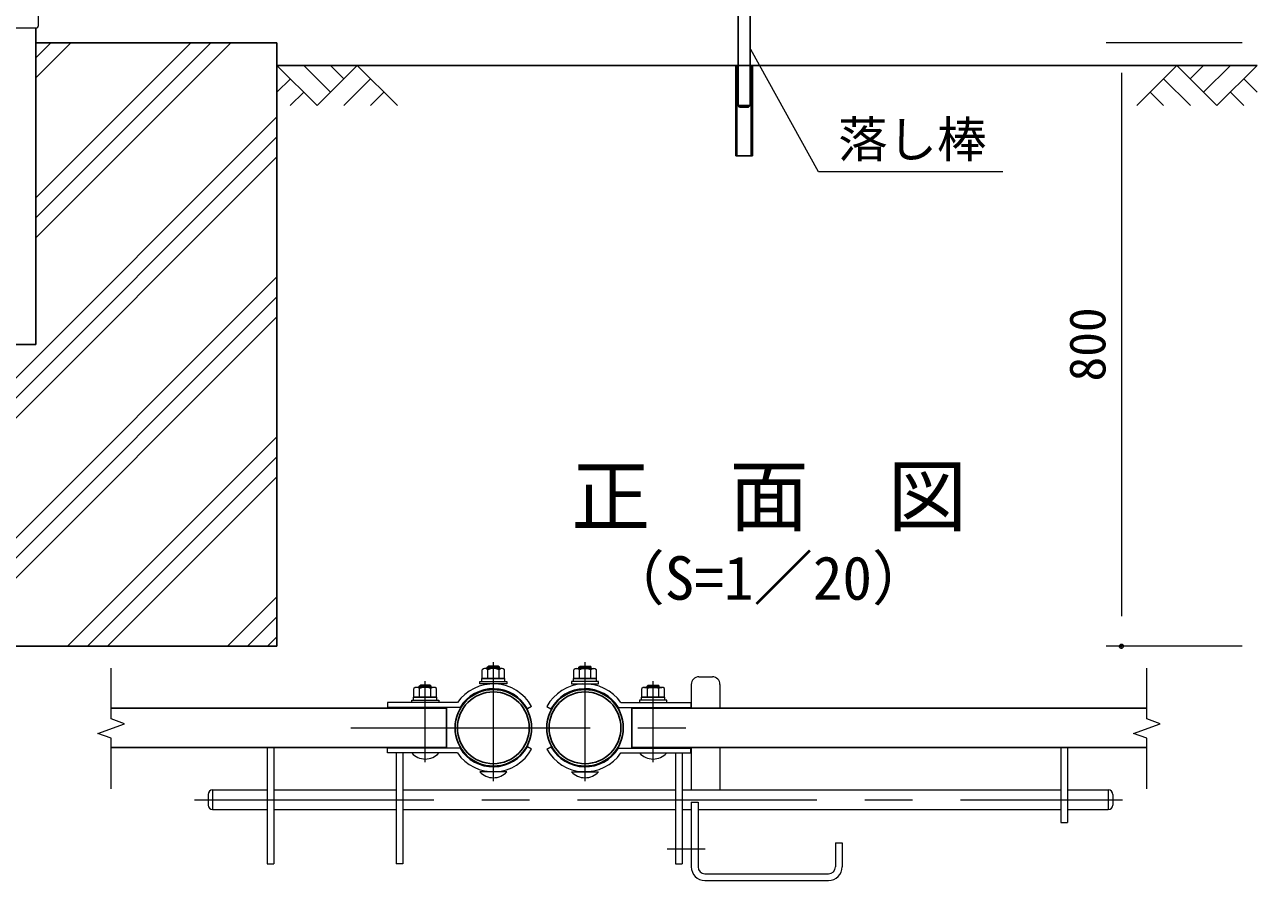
# Model space of a CAD drawing. Units: millimetres, scale not verified. Extents: x -4200 to 4200, y -2970 to 2970.
# Drawn here: x -492 to 1133, y -1927 to -792 of the extents above; entities that cross this region are included whole.
import ezdxf
from ezdxf.enums import TextEntityAlignment as Align

# ---------------------------------------------------------------- set-up
doc = ezdxf.new("R2010")
doc.units = ezdxf.units.MM
doc.header["$LTSCALE"] = 10
doc.header["$PDMODE"] = 32
doc.header["$PDSIZE"] = 5
doc.linetypes.add('USER1', pattern=[50.8, 31.75, -6.35, 6.35, -6.35])
for name, color, linetype, lineweight in [('0-0_D-TTL-TXT', 7, 'Continuous', 25), ('0-1_D-STR-DIM', 7, 'Continuous', 13), ('0-2_D-BMK', 2, 'USER1', 13), ('0-3_D-STR4', 7, 'Continuous', 25), ('0-4_D-STR3', 3, 'Continuous', 13), ('0-5_D-STR1', 1, 'Continuous', 25), ('0-7_Defpoints', 8, 'Continuous', 25), ('0-9_D-DCR-HCH', 7, 'Continuous', 13), ('0-A_D-BGD', 7, 'Continuous', 25), ('0-B_D-STR-TXT', 7, 'Continuous', 13)]:
    doc.layers.add(name, color=color, linetype=linetype, lineweight=lineweight)
doc.styles.add('ＭＳ ゴシック', font='')
doc.styles.get('ＭＳ ゴシック').set_extended_font_data('MS Gothic')

msp = doc.modelspace()

# ---------------------------------------------------------------- linework, layer by layer
at = {"layer": '0-1_D-STR-DIM'}
for p, q in [((1123.31, -816.54), (943.31, -816.54)), ((963.31, -856.54), (963.31, -1576.54)), ((1123.31, -1616.54), (943.31, -1616.54)), ((-376.69, -1712.71), (-376.69, -1645.54)), ((997.02, -1712.71), (997.02, -1645.54)), ((-394.31, -1731.95), (-359.07, -1719.13)), ((-359.07, -1719.13), (-376.69, -1712.71)), ((979.4, -1731.95), (1014.64, -1719.13)), ((1014.64, -1719.13), (997.02, -1712.71)), ((-376.69, -1738.37), (-394.31, -1731.95)), ((-376.69, -1805.54), (-376.69, -1738.37)), ((997.02, -1738.37), (979.4, -1731.95)), ((997.02, -1805.54), (997.02, -1738.37))]:
    msp.add_line(p, q, dxfattribs=at)
at = {"layer": '0-2_D-BMK'}
for p, q in [((130.3, -1795.08), (130.3, -1637.71)), ((251.9, -1795.08), (251.9, -1637.71)), ((40, -1770.28), (40, -1662.91)), ((342.2, -1770.28), (342.2, -1662.91)), ((-58.9, -1724.54), (441.1, -1724.54)), ((-266.15, -1819.94), (964.99, -1819.94)), ((361.05, -1884.94), (411.33, -1884.94))]:
    msp.add_line(p, q, dxfattribs=at)
at = {"layer": '0-3_D-STR4'}
for p, q in [((-476.44, -816.54), (-156.69, -816.54)), ((-156.69, -816.54), (-156.69, -1616.54)), ((-856.69, -1616.54), (-156.69, -1616.54))]:
    msp.add_line(p, q, dxfattribs=at)
at = {"layer": '0-4_D-STR3', "lineweight": 25}
for p, q in [((454.91, -713.04), (454.91, -899.84)), ((470.91, -713.04), (470.91, -899.84)), ((454.91, -899.84), (456.91, -901.84)), ((454.91, -899.84), (470.91, -899.84)), ((456.91, -901.84), (468.91, -901.84))]:
    msp.add_line(p, q, dxfattribs=at)
at = {"layer": '0-4_D-STR3'}
for p, q in [((-473.36, -768.54), (-473.36, -794.54)), ((-579.69, -796.54), (-475.36, -796.54)), ((115.3, -1659.14), (115.3, -1647.54)), ((141.86, -1646.14), (118.77, -1646.14)), ((122.3, -1646.14), (122.3, -1644.34)), ((122.8, -1659.14), (122.8, -1647.54)), ((136.7, -1642.74), (123.9, -1642.74)), ((123.9, -1646.14), (123.9, -1642.74)), ((136.7, -1646.14), (136.7, -1642.74)), ((138.3, -1644.34), (136.7, -1642.74)), ((137.8, -1659.14), (137.8, -1647.54)), ((138.3, -1646.14), (138.3, -1644.34)), ((145.3, -1659.14), (145.3, -1647.54)), ((236.9, -1659.14), (236.9, -1647.54)), ((240.35, -1646.14), (263.44, -1646.14)), ((243.9, -1644.34), (245.5, -1642.74)), ((243.9, -1646.14), (243.9, -1644.34)), ((244.4, -1659.14), (244.4, -1647.54)), ((245.5, -1642.74), (258.3, -1642.74)), ((245.5, -1646.14), (245.5, -1642.74)), ((258.3, -1646.14), (258.3, -1642.74)), ((259.4, -1659.14), (259.4, -1647.54)), ((259.9, -1646.14), (259.9, -1644.34)), ((266.9, -1659.14), (266.9, -1647.54)), ((402.9, -1656.94), (420.9, -1656.94)), ((25, -1683.94), (25, -1672.34)), ((51.56, -1670.94), (28.47, -1670.94)), ((32, -1670.94), (32, -1669.54)), ((32.5, -1683.94), (32.5, -1672.34)), ((46.4, -1667.94), (33.6, -1667.94)), ((33.6, -1670.94), (33.6, -1667.94)), ((46.4, -1670.94), (46.4, -1667.94)), ((48, -1669.54), (46.4, -1667.94)), ((47.5, -1683.94), (47.5, -1672.34)), ((48, -1670.94), (48, -1669.54)), ((55, -1683.94), (55, -1672.34)), ((114.9, -1659.14), (145.7, -1659.14)), ((114.9, -1663.14), (114.9, -1659.14)), ((114.9, -1663.14), (145.7, -1663.14)), ((145.3, -1659.14), (115.3, -1659.14)), ((145.7, -1663.14), (145.7, -1659.14)), ((267.3, -1659.14), (236.5, -1659.14)), ((236.5, -1663.14), (236.5, -1659.14)), ((267.3, -1663.14), (236.5, -1663.14)), ((236.9, -1659.14), (266.9, -1659.14)), ((267.3, -1663.14), (267.3, -1659.14)), ((327.2, -1683.94), (327.2, -1672.34)), ((330.65, -1670.94), (353.74, -1670.94)), ((334.2, -1669.54), (335.8, -1667.94)), ((334.2, -1670.94), (334.2, -1669.54)), ((334.7, -1683.94), (334.7, -1672.34)), ((335.8, -1667.94), (348.6, -1667.94)), ((335.8, -1670.94), (335.8, -1667.94)), ((348.6, -1670.94), (348.6, -1667.94)), ((349.7, -1683.94), (349.7, -1672.34)), ((350.2, -1670.94), (350.2, -1669.54)), ((357.2, -1683.94), (357.2, -1672.34)), ((392.9, -1666.94), (392.9, -1698.54)), ((430.9, -1666.94), (430.9, -1698.54)), ((24.6, -1683.94), (55.4, -1683.94)), ((24.6, -1687.94), (24.6, -1683.94)), ((24.6, -1687.94), (55.4, -1687.94)), ((55, -1683.94), (25, -1683.94)), ((55.4, -1687.94), (55.4, -1683.94)), ((357.6, -1683.94), (326.8, -1683.94)), ((326.8, -1687.94), (326.8, -1683.94)), ((357.6, -1687.94), (326.8, -1687.94)), ((327.2, -1683.94), (357.2, -1683.94)), ((357.6, -1687.94), (357.6, -1683.94)), ((-10, -1691.14), (-10, -1697.54)), ((82.64, -1691.14), (-10, -1691.14)), ((86.09, -1697.54), (-10, -1697.54)), ((181.1, -1696.14), (175.52, -1699.26)), ((201.1, -1696.14), (206.69, -1699.26)), ((296.11, -1697.54), (392.2, -1697.54)), ((299.56, -1691.14), (392.2, -1691.14)), ((392.2, -1691.14), (392.2, -1697.54)), ((-160.7, -1750.54), (-160.7, -1904.94)), ((-10, -1757.94), (-10, -1751.54)), ((86.09, -1751.54), (-10, -1751.54)), ((28.7, -1751.14), (29.74, -1750.54)), ((28.7, -1751.54), (28.7, -1751.14)), ((51.3, -1751.14), (50.26, -1750.54)), ((51.3, -1751.54), (51.3, -1751.14)), ((181.1, -1752.94), (175.52, -1749.82)), ((201.1, -1752.94), (206.69, -1749.82)), ((296.11, -1751.54), (392.2, -1751.54)), ((330.9, -1751.14), (331.94, -1750.54)), ((330.9, -1751.54), (330.9, -1751.14)), ((353.5, -1751.14), (352.46, -1750.54)), ((353.5, -1751.54), (353.5, -1751.14)), ((371.9, -1750.54), (371.9, -1751.54)), ((380.9, -1750.54), (380.9, -1751.54)), ((392.2, -1757.94), (392.2, -1751.54)), ((392.9, -1750.54), (392.9, -1806.94)), ((430.9, -1750.54), (430.9, -1806.94)), ((882.9, -1750.54), (882.9, -1849.94)), ((891.9, -1750.54), (891.9, -1849.94)), ((82.64, -1757.94), (-10, -1757.94)), ((1.3, -1757.94), (1.3, -1904.94)), ((58, -1757.94), (22, -1757.94)), ((299.56, -1757.94), (392.2, -1757.94)), ((324.2, -1757.94), (360.2, -1757.94)), ((380.9, -1757.94), (380.9, -1904.94)), ((148.3, -1782.74), (112.3, -1782.74)), ((119, -1782.74), (119, -1781.63)), ((141.6, -1782.74), (141.6, -1781.63)), ((233.9, -1782.74), (269.9, -1782.74)), ((240.6, -1782.74), (240.6, -1781.63)), ((263.2, -1782.74), (263.2, -1781.63)), ((-248.1, -1812.94), (-248.1, -1826.94)), ((-242.1, -1806.94), (-169.7, -1806.94)), ((-242.1, -1806.94), (-242.1, -1832.94)), ((-160.7, -1806.94), (1.3, -1806.94)), ((10.3, -1806.94), (371.9, -1806.94)), ((380.9, -1806.94), (882.9, -1806.94)), ((891.9, -1806.94), (945.9, -1806.94)), ((945.9, -1806.94), (945.9, -1832.94)), ((951.9, -1812.94), (951.9, -1826.94)), ((-242.1, -1832.94), (-169.7, -1832.94)), ((-160.7, -1832.94), (1.3, -1832.94)), ((10.3, -1832.94), (371.9, -1832.94)), ((380.9, -1832.94), (392.9, -1832.94)), ((392.9, -1822.94), (392.9, -1908.94)), ((392.9, -1822.94), (401.9, -1822.94)), ((401.9, -1822.94), (401.9, -1908.94)), ((401.9, -1832.94), (882.9, -1832.94)), ((891.9, -1832.94), (945.9, -1832.94)), ((882.9, -1849.94), (891.9, -1849.94)), ((583.9, -1876.94), (583.9, -1908.94)), ((583.9, -1876.94), (592.9, -1876.94)), ((592.9, -1876.94), (592.9, -1908.94)), ((410.9, -1917.94), (574.9, -1917.94)), ((410.9, -1926.94), (574.9, -1926.94))]:
    msp.add_line(p, q, dxfattribs=at)
at = {"layer": '0-4_D-STR3', "lineweight": 25}
msp.add_lwpolyline([(456.91, -901.84), (468.91, -901.84), (470.91, -899.84)], dxfattribs=at)
at = {"layer": '0-4_D-STR3'}
for points in [[(138.3, -1644.34), (122.3, -1644.34), (123.9, -1642.74)], [(243.9, -1644.34), (259.9, -1644.34), (258.3, -1642.74)], [(48, -1669.54), (32, -1669.54), (33.6, -1667.94)], [(334.2, -1669.54), (350.2, -1669.54), (348.6, -1667.94)], [(-169.7, -1750.54), (-169.7, -1904.94), (-160.7, -1904.94)], [(10.3, -1757.94), (10.3, -1904.94), (1.3, -1904.94)], [(371.9, -1757.94), (371.9, -1904.94), (380.9, -1904.94)]]:
    msp.add_lwpolyline(points, dxfattribs=at)
for points in [[(148.3, -1663.14), (148.3, -1666.34), (112.3, -1666.34), (112.3, -1663.14)], [(233.9, -1663.14), (233.9, -1666.34), (269.9, -1666.34), (269.9, -1663.14)], [(58, -1687.94), (58, -1691.14), (22, -1691.14), (22, -1687.94)], [(324.2, -1687.94), (324.2, -1691.14), (360.2, -1691.14), (360.2, -1687.94)]]:
    msp.add_lwpolyline(points, close=True, dxfattribs=at)
for centre, radius, start, end in [((-475.36, -794.54), 2, 270, 0), ((119.05, -1651.83), 5.7, 48.86505, 131.13495), ((130.3, -1666.93), 20.79, 68.85295, 111.14705), ((141.55, -1651.83), 5.7, 48.83491, 131.16509), ((240.65, -1651.83), 5.7, 48.83491, 131.16509), ((251.9, -1666.93), 20.79, 68.85295, 111.14705), ((263.15, -1651.83), 5.7, 48.86505, 131.13495), ((402.9, -1666.94), 10, 90, 180), ((420.9, -1666.94), 10, 0, 90), ((28.75, -1676.63), 5.7, 48.86505, 131.13495), ((40, -1691.73), 20.79, 68.85295, 111.14705), ((51.25, -1676.63), 5.7, 48.83491, 131.16509), ((130.3, -1724.54), 58.2, 29.2082, 144.97854), ((130.3, -1724.54), 51.8, 29.2082, 148.58483), ((251.9, -1724.54), 58.2, 35.02146, 150.7918), ((251.9, -1724.54), 51.8, 31.41517, 150.7918), ((330.95, -1676.63), 5.7, 48.83491, 131.16509), ((342.2, -1691.73), 20.79, 68.85295, 111.14705), ((353.45, -1676.63), 5.7, 48.86505, 131.13495), ((34.35, -1763.94), 13.99, 106.71589, 113.81332), ((34.35, -1763.94), 13.99, 66.18668, 73.28411), ((45.65, -1763.84), 13.9, 106.90112, 113.9872), ((45.65, -1763.84), 13.9, 66.0128, 73.09888), ((130.3, -1724.54), 58.2, 215.02146, 330.7918), ((130.3, -1724.54), 51.8, 211.41517, 330.7918), ((251.9, -1724.54), 58.2, 209.2082, 324.97854), ((251.9, -1724.54), 51.8, 209.2082, 328.58483), ((336.55, -1763.84), 13.9, 106.90112, 113.9872), ((336.55, -1763.84), 13.9, 66.0128, 73.09888), ((347.85, -1763.94), 13.99, 106.71589, 113.81332), ((347.85, -1763.94), 13.99, 66.18668, 73.28411), ((40, -1741.69), 24.25, 222.07502, 317.92498), ((342.2, -1741.69), 24.25, 222.07502, 317.92498), ((130.3, -1766.49), 24.25, 222.07502, 317.92498), ((251.9, -1766.49), 24.25, 222.07502, 317.92498), ((-242.1, -1812.94), 6, 90, 180), ((945.9, -1812.94), 6, 0, 90), ((-242.1, -1826.94), 6, 180, 270), ((945.9, -1826.94), 6, 270, 0), ((410.9, -1908.94), 18, 180, 270), ((410.9, -1908.94), 9, 180, 270), ((574.9, -1908.94), 9, 270, 0), ((574.9, -1908.94), 18, 270, 0)]:
    msp.add_arc(centre, radius, start, end, dxfattribs=at)
at = {"layer": '0-5_D-STR1'}
for p, q in [((-476.44, -796.54), (-476.44, -1216.54)), ((-476.44, -1216.54), (-536.94, -1216.54)), ((-376.69, -1698.54), (68.1, -1698.54)), ((68.1, -1750.54), (68.1, -1698.54)), ((314.1, -1750.54), (314.1, -1698.54)), ((314.1, -1698.54), (997.02, -1698.54)), ((-376.69, -1750.54), (68.1, -1750.54)), ((314.1, -1750.54), (997.02, -1750.54))]:
    msp.add_line(p, q, dxfattribs=at)
for centre, radius in [((130.3, -1724.54), 50.8), ((130.3, -1724.54), 47.6), ((251.9, -1724.54), 50.8), ((251.9, -1724.54), 47.6)]:
    msp.add_circle(centre, radius, dxfattribs=at)
at = {"layer": '0-7_Defpoints'}
msp.add_point((963.31, -1616.54), dxfattribs=at)
at = {"layer": '0-9_D-DCR-HCH'}
for p, q in [((-476.44, -863.04), (-429.94, -816.54)), ((-476.44, -1075.17), (-217.81, -816.54)), ((-476.44, -836.52), (-456.46, -816.54)), ((-476.44, -1048.65), (-244.32, -816.54)), ((-476.44, -1022.13), (-270.84, -816.54)), ((-103.47, -899.75), (-156.69, -846.54)), ((-85.74, -882.01), (-121.21, -846.54)), ((-50.26, -846.54), (-103.47, -899.75)), ((-67.91, -864.37), (-85.74, -846.54)), ((-50.26, -846.54), (2.95, -899.75)), ((1036.89, -846.54), (983.68, -899.75)), ((1036.89, -846.54), (1090.1, -899.75)), ((1054.63, -864.28), (1072.36, -846.54)), ((1072.36, -882.01), (1107.84, -846.54)), ((1090.1, -899.75), (1143.31, -846.54)), ((-138.95, -864.28), (-156.69, -881.93)), ((-32.52, -864.28), (-68.16, -899.75)), ((1019.15, -864.28), (1054.79, -899.75)), ((1125.58, -864.28), (1143.31, -881.93)), ((-121.21, -882.01), (-139.03, -899.75)), ((-14.79, -882.01), (-32.61, -899.75)), ((1001.41, -882.01), (1019.23, -899.75)), ((1107.84, -882.01), (1125.66, -899.75)), ((-856.69, -1614.52), (-156.69, -914.52)), ((-832.19, -1616.54), (-156.69, -941.03)), ((-805.67, -1616.54), (-156.69, -967.55)), ((-646.58, -1616.54), (-156.69, -1126.65)), ((-620.06, -1616.54), (-156.69, -1153.17)), ((-593.54, -1616.54), (-156.69, -1179.68)), ((-434.44, -1616.54), (-156.69, -1338.78)), ((-407.93, -1616.54), (-156.69, -1365.3)), ((-381.41, -1616.54), (-156.69, -1391.81)), ((-222.31, -1616.54), (-156.69, -1550.91)), ((-195.79, -1616.54), (-156.69, -1577.43)), ((-169.28, -1616.54), (-156.69, -1603.95))]:
    msp.add_line(p, q, dxfattribs=at)
at = {"layer": '0-A_D-BGD'}
for p, q in [((-156.69, -846.54), (1143.31, -846.54)), ((451.81, -966.54), (451.81, -846.54)), ((453.41, -966.54), (453.41, -846.54)), ((472.41, -966.54), (472.41, -846.54)), ((474.01, -966.54), (474.01, -846.54)), ((451.81, -966.54), (474.01, -966.54)), ((451.81, -966.54), (474.01, -966.54))]:
    msp.add_line(p, q, dxfattribs=at)
at = {"layer": '0-B_D-STR-TXT'}
msp.add_lwpolyline([(806.09, -987.53), (561.77, -987.53), (471.88, -825.3)], dxfattribs=at)

# ---------------------------------------------------------------- texts
at = {"layer": '0-0_D-TTL-TXT', "style": 'ＭＳ ゴシック'}
for s, height, p in [('正\u3000面\u3000図', 76.98, (233.42, -1478.93)), ('（S=1／20）', 57.7, (278.9, -1572.12))]:
    msp.add_text(s, height=height, dxfattribs=at).set_placement(p, align=Align.BOTTOM_LEFT)
at = {"layer": '0-1_D-STR-DIM', "style": 'ＭＳ ゴシック'}
msp.add_text('800', height=48.09, rotation=90, dxfattribs=at).set_placement((956.57, -1265.41), align=Align.BOTTOM_LEFT)
at = {"layer": '0-B_D-STR-TXT', "style": 'ＭＳ ゴシック'}
msp.add_text('落し棒', height=48.09, dxfattribs=at).set_placement((587.56, -982.92), align=Align.BOTTOM_LEFT)

doc.saveas('drawing.dxf')
